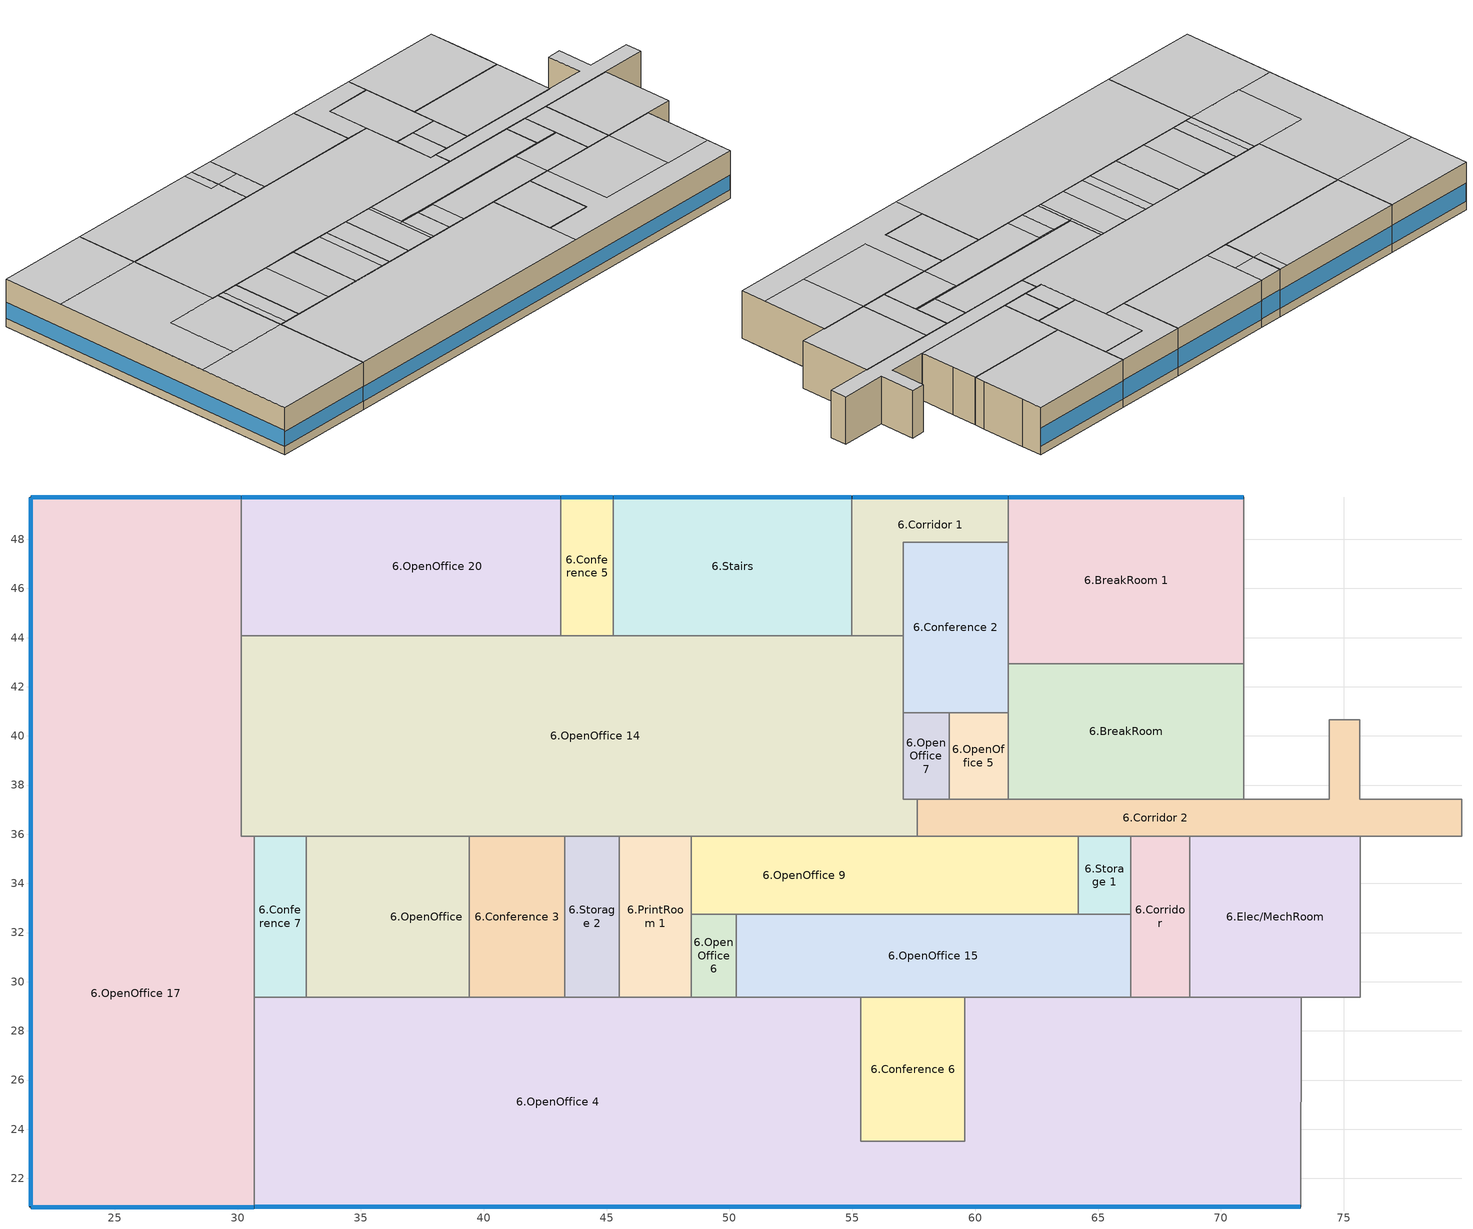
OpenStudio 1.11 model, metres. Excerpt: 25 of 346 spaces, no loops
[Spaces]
6.OpenOffice 17
 floor to 5.OpenOffice 5: 30.13,49.72 30.13,38.22 21.57,38.22 21.57,49.72 z23.62
 floor to 5.OpenOffice 7: 30.67,35.92 30.67,24.4 30.13,24.4 30.13,35.92 z23.62
 floor to 5.Conference 4: 30.67,24.4 30.67,20.83 30.13,20.83 30.13,24.4 z23.62
 floor to 5.OpenOffice 13: 30.13,38.22 30.13,20.83 21.57,20.83 21.57,38.22 z23.62
 wall outside: 30.13,49.72 21.57,49.72 21.57,20.83 30.67,20.83 z23.62:27.89
 wall to 6.OpenOffice 14: 30.67,35.92 30.13,35.92 30.13,44.08 z23.62:27.89
 wall to 6.Conference 7: 30.67,29.38 30.67,35.92 z23.62:27.89
 wall to 6.OpenOffice 4: 30.67,20.83 30.67,29.38 z23.62:27.89
 wall to 6.OpenOffice 20: 30.13,44.08 30.13,49.72 z23.62:27.89
 window: 30.11,49.72 21.6,49.72 z24.38:26.02; 21.57,49.7 21.57,20.86 z24.38:25.83; 21.6,20.83 30.65,20.83 z24.38:25.7
 ceiling to 7.OpenOffice 3: 30.67,29.38 30.67,35.92 25.19,35.92 25.19,29.38 z27.89
 ceiling to 7.OpenOffice 5: 30.13,44.08 30.13,49.72 21.57,49.72 21.57,44.08 z27.89
 ceiling to 7.OpenOffice 6: 30.67,20.83 30.67,29.38 21.57,29.38 21.57,20.83 z27.89
 ceiling to 7.OpenOffice 13: 25.19,29.38 25.19,35.92 30.67,35.92 30.13,35.92 30.13,44.08 21.57,44.08 21.57,29.38 z27.89
6.OpenOffice 4
 floor to 5.OpenOffice 7: 55.34,29.38 55.34,23.5 73.25,23.5 73.24,20.83 34.11,20.83 34.11,24.4 30.67,24.4 30.67,29.38 z23.62; 73.27,29.38 73.25,23.5 59.58,23.5 59.58,29.38 z23.62
 floor to 5.Conference 4: 34.11,24.4 34.11,20.83 30.67,20.83 30.67,24.4 z23.62
 wall outside: 30.67,20.83 73.24,20.83 z23.62:27.89
 wall to 6.Conference 7: 32.77,29.38 30.67,29.38 z23.62:27.89
 wall to 6.OpenOffice: 39.41,29.38 32.77,29.38 z23.62:27.89
 wall to 6.Conference 3: 43.3,29.38 39.41,29.38 z23.62:27.89
 wall to 6.Storage 2: 45.52,29.38 43.3,29.38 z23.62:27.89
 wall to 6.PrintRoom 1: 48.45,29.38 45.52,29.38 z23.62:27.89
 wall to 6.OpenOffice 6: 50.27,29.38 48.45,29.38 z23.62:27.89
 wall to 6.OpenOffice 15: 55.34,29.38 50.27,29.38 / 66.33,29.38 59.58,29.38 z23.62:27.89
 wall to 6.Conference 6: 59.58,29.38 59.58,23.5 55.34,23.5 55.34,29.38 z23.62:27.89
 wall to 6.Corridor: 68.73,29.38 66.33,29.38 z23.62:27.89
 wall to 6.Elec/MechRoom: 73.27,29.38 72.31,29.38 68.73,29.38 z23.62:27.89
 wall to 6.OpenOffice 1: 73.24,20.83 73.27,29.38 z23.62:27.89
 window: 30.7,20.83 73.22,20.83 z24.38:25.69
 ceiling to 7.OpenOffice 6: 55.34,20.83 55.34,29.38 30.67,29.38 30.67,20.83 z27.89
 ceiling to 7.OpenOffice 16: 73.25,23.22 73.27,29.38 68.76,29.38 68.76,23.22 z27.89; 73.24,20.83 73.25,23.22 61.62,23.22 61.62,29.38 59.58,29.38 59.58,23.5 55.34,23.5 55.34,20.83 z27.89
 ceiling to 7.Conference 4: 68.76,23.22 68.76,29.38 61.62,29.38 61.62,23.22 z27.89
6.Conference 6
 floor to 5.OpenOffice 7: 59.58,29.38 59.58,23.5 55.34,23.5 55.34,29.38 z23.62
 wall to 6.OpenOffice 15: 59.58,29.38 55.34,29.38 z23.62:27.89
 ceiling to 7.OpenOffice 16: 59.58,23.5 59.58,29.38 55.34,29.38 55.34,23.5 z27.89
6.Conference 7
 floor to 5.OpenOffice 7: 32.77,35.92 32.77,29.38 30.67,29.38 30.67,35.92 z23.62
 wall to 6.OpenOffice 14: 32.77,35.92 30.67,35.92 z23.62:27.89
 wall to 6.OpenOffice: 32.77,29.38 32.77,35.92 z23.62:27.89
 ceiling to 7.OpenOffice 3: 31.34,29.38 31.34,35.92 30.67,35.92 30.67,29.38 z27.89
 ceiling to 7.Corridor 4: 32.77,29.38 32.77,35.92 31.34,35.92 31.34,29.38 z27.89
6.OpenOffice
 floor to 5.Conference 1: 39.41,35.92 39.41,29.38 35.95,29.38 35.95,35.92 z23.62
 floor to 5.OpenOffice 7: 34.11,35.92 35.95,35.92 35.95,29.38 32.77,29.38 32.77,35.92 z23.62
 wall to 6.Conference 3: 39.41,29.38 39.41,35.92 z23.62:27.89
 wall to 6.OpenOffice 14: 39.41,35.92 35.95,35.92 34.11,35.92 32.77,35.92 z23.62:27.89
 ceiling to 7.OpenOffice 8: 39.41,29.38 39.41,35.92 36.26,35.92 36.26,29.38 z27.89
 ceiling to 7.OpenOffice 13: 35.95,35.92 34.11,35.92 32.77,35.92 z27.89
 ceiling to 7.OpenOffice 12: 36.26,29.38 36.26,35.92 32.77,35.92 32.77,29.38 z27.89
6.Conference 3
 floor to 5.Conference 1: 43.3,35.92 43.3,29.38 39.41,29.38 39.41,35.92 z23.62
 wall to 6.OpenOffice 14: 43.3,35.92 39.41,35.92 z23.62:27.89
 wall to 6.Storage 2: 43.3,29.38 43.3,35.92 z23.62:27.89
 ceiling to 7.OpenOffice 15: 43.3,29.38 43.3,35.92 42.47,35.92 42.47,29.38 z27.89
 ceiling to 7.OpenOffice 10: 42.47,29.38 42.47,35.92 39.41,35.92 39.41,29.38 z27.89
6.Storage 2
 floor to 5.Conference 1: 45.52,35.92 45.52,29.38 43.3,29.38 43.3,35.92 z23.62
 wall to 6.OpenOffice 14: 45.52,35.92 43.3,35.92 z23.62:27.89
 wall to 6.PrintRoom 1: 45.52,29.38 45.52,35.92 z23.62:27.89
 ceiling to 7.OpenOffice 15: 45.52,29.38 45.52,35.92 43.3,35.92 43.3,29.38 z27.89
6.PrintRoom 1
 floor to 5.PrintRoom 1: 48.45,35.92 48.45,29.38 45.52,29.38 45.52,35.92 z23.62
 wall to 6.OpenOffice 9: 48.45,32.74 48.45,35.92 z23.62:27.89
 wall to 6.OpenOffice 6: 48.45,29.38 48.45,32.74 z23.62:27.89
 wall to 6.OpenOffice 14: 48.45,35.92 45.52,35.92 z23.62:27.89
 ceiling to 7.PrintRoom 1: 48.14,29.38 48.14,35.92 45.52,35.92 45.52,29.38 z27.89
 ceiling to 7.OpenOffice 4: 48.45,32.65 48.45,35.92 48.14,35.92 48.14,32.65 z27.89
 ceiling to 7.Conference 3: 48.45,29.38 48.45,32.65 48.14,32.65 48.14,29.38 z27.89
6.OpenOffice 6
 floor to 5.Conference 7: 50.27,32.74 50.27,29.38 48.45,29.38 48.45,32.74 z23.62
 wall to 6.OpenOffice 9: 50.27,32.74 49.6,32.74 48.45,32.74 z23.62:27.89
 wall to 6.OpenOffice 15: 50.27,29.38 50.27,32.74 z23.62:27.89
 ceiling to 7.Conference 3: 50.27,29.38 50.27,32.65 48.45,32.65 48.45,29.38 z27.89
 ceiling to 7.OpenOffice 4: 50.27,32.65 50.27,32.74 48.45,32.74 48.45,32.65 z27.89
6.OpenOffice 15
 floor to 5.Conference 7: 66.33,32.74 66.33,29.38 50.27,29.38 50.27,32.74 z23.62
 wall to 6.OpenOffice 9: 64.19,32.74 50.27,32.74 z23.62:27.89
 wall to 6.Storage 1: 66.33,32.74 64.19,32.74 z23.62:27.89
 wall to 6.Corridor: 66.33,29.38 66.33,32.74 z23.62:27.89
 ceiling to 7.OpenOffice 18: 61.62,29.38 61.62,32.65 51.98,32.65 51.98,29.38 z27.89
 ceiling to 7.OpenOffice 4: 64.19,32.65 64.19,32.74 50.27,32.74 50.27,32.65 z27.89
 ceiling to 7.Conference 6: 66.33,32.65 66.33,32.74 64.19,32.74 64.19,32.65 z27.89
 ceiling to 7.Conference 3: 51.98,29.38 51.98,32.65 50.27,32.65 50.27,29.38 z27.89
 ceiling to 7.Conference 7: 66.33,29.38 66.33,32.65 61.62,32.65 61.62,29.38 z27.89
6.Corridor
 floor to 5.Corridor 4: 68.73,35.92 68.73,29.38 66.33,29.38 66.33,35.92 z23.62
 wall to 6.Storage 1: 66.33,35.92 66.33,32.74 z23.62:27.89
 wall to 6.Corridor 2: 68.73,35.92 66.33,35.92 z23.62:27.89
 wall to 6.Elec/MechRoom: 68.73,29.38 68.73,35.92 z23.62:27.89
 ceiling to 7.Corridor 3: 68.73,29.38 68.73,35.92 66.33,35.92 66.33,29.38 z27.89
6.Elec/MechRoom
 floor to 5.Elec/MechRoom 1: 75.68,35.92 75.68,29.38 68.73,29.38 68.73,35.92 z23.62
 wall to 6.Corridor 2: 75.68,35.92 68.73,35.92 z23.62:27.89
 wall to 6.Restroom: 75.68,29.38 75.68,35.92 z23.62:27.89
 wall to 6.OpenOffice 1: 73.27,29.38 75.68,29.38 z23.62:27.89
 ceiling to 7.Elec/MechRoom: 75.68,29.38 75.68,35.92 68.73,35.92 68.73,29.38 z27.89
6.OpenOffice 9
 floor to 5.OpenOffice 4: 64.19,35.92 64.19,32.74 57.64,32.74 57.64,35.92 z23.62
 floor to 5.OpenOffice 10: 57.64,35.92 57.64,32.74 48.45,32.74 48.45,35.92 z23.62
 wall to 6.Storage 1: 64.19,32.74 64.19,35.92 z23.62:27.89
 wall to 6.OpenOffice 14: 57.64,35.92 48.45,35.92 z23.62:27.89
 wall to 6.Corridor 2: 64.19,35.92 57.64,35.92 z23.62:27.89
 ceiling to 7.OpenOffice 4: 64.19,32.74 64.19,35.92 48.45,35.92 48.45,32.74 z27.89
6.Storage 1
 floor to 5.OpenOffice 4: 66.33,35.92 66.33,32.74 64.19,32.74 64.19,35.92 z23.62
 wall to 6.Corridor 2: 66.33,35.92 64.19,35.92 z23.62:27.89
 ceiling to 7.Conference 6: 66.33,32.74 66.33,35.92 64.19,35.92 64.19,32.74 z27.89
6.OpenOffice 14
 floor to 5.OpenOffice 2: 54.98,44.08 54.98,41.54 51.91,41.54 51.91,44.08 z23.62
 floor to 5.OpenOffice 6: 51.91,44.08 51.91,41.54 54.98,41.54 54.98,35.92 35.95,35.92 34.11,35.92 34.11,44.08 z23.62
 floor to 5.Corridor 3: 57.64,37.43 57.64,35.92 57.07,35.92 57.07,37.43 z23.62
 floor to 5.Conference 2: 34.11,44.08 34.11,35.92 30.13,35.92 30.13,44.08 z23.62
 floor to 5.Corridor 1: 57.07,44.08 57.07,35.92 54.98,35.92 54.98,44.08 z23.62
 wall to 6.OpenOffice 20: 43.14,44.08 30.13,44.08 z23.62:27.89
 wall to 6.Conference 5: 45.27,44.08 43.14,44.08 z23.62:27.89
 wall to 6.Stairs: 54.98,44.08 45.27,44.08 z23.62:27.89
 wall to 6.Corridor 1: 57.07,44.08 54.98,44.08 z23.62:27.89
 wall to 6.Conference 2: 57.07,40.93 57.07,44.08 z23.62:27.89
 wall to 6.OpenOffice 7: 57.64,37.43 57.07,37.43 57.07,40.93 z23.62:27.89
 wall to 6.Corridor 2: 57.64,35.92 57.64,37.43 z23.62:27.89
 ceiling to 7.OpenOffice 13: 57.64,35.92 57.64,37.43 57.07,37.43 57.07,44.08 30.13,44.08 30.13,35.92 34.11,35.92 35.95,35.92 z27.89
6.Corridor 2
 floor to 5.OpenOffice 14: 75.65,40.66 75.65,37.43 74.42,37.43 74.42,40.66 z23.62
 floor to 5.Corridor 2: 79.8,37.43 79.8,35.92 77,35.92 77,37.43 z23.62
 floor to 5.Corridor 3: 77,37.43 77,35.92 57.64,35.92 57.64,37.43 z23.62
 wall to 6.OpenOffice 12: 79.8,37.43 75.65,37.43 75.65,40.66 z23.62:27.89
 wall to 6.OpenOffice 11: 79.8,35.92 79.8,37.43 z23.62:27.89
 wall to 6.Restroom: 75.68,35.92 79.8,35.92 z23.62:27.89
 wall to 6.OpenOffice 7: 58.94,37.43 57.64,37.43 z23.62:27.89
 wall to 6.OpenOffice 5: 61.34,37.43 58.94,37.43 z23.62:27.89
 wall to 6.BreakRoom: 70.93,37.43 61.34,37.43 z23.62:27.89
 wall to 6.Conference 8: 74.42,40.66 74.42,37.43 70.93,37.43 z23.62:27.89
 wall to 6.Storage: 75.65,40.66 74.42,40.66 z23.62:27.89
 ceiling to 7.OpenOffice 11: 79.8,35.92 79.8,37.43 75.65,37.43 75.65,40.66 74.42,40.66 74.42,37.43 57.64,37.43 57.64,35.92 z27.89
6.OpenOffice 7
 floor to 5.OpenOffice: 58.94,40.93 58.94,37.43 57.07,37.43 57.07,40.93 z23.62
 wall to 6.Conference 2: 58.94,40.93 57.07,40.93 z23.62:27.89
 wall to 6.OpenOffice 5: 58.94,37.43 58.94,40.93 z23.62:27.89
 ceiling to 7.OpenOffice 17: 58.94,37.43 58.94,40.93 57.07,40.93 57.07,37.43 z27.89
6.OpenOffice 5
 floor to 5.OpenOffice 8: 61.34,40.93 61.34,37.43 58.94,37.43 58.94,40.93 z23.62
 wall to 6.Conference 2: 61.34,40.93 58.94,40.93 z23.62:27.89
 wall to 6.BreakRoom: 61.34,37.43 61.34,40.93 z23.62:27.89
 ceiling to 7.OpenOffice 14: 61.34,37.43 61.34,40.93 58.94,40.93 58.94,37.43 z27.89
6.BreakRoom
 floor to 5.BreakRoom: 70.93,42.93 70.93,37.43 61.34,37.43 61.34,42.93 z23.62
 wall to 6.Conference 2: 61.34,42.93 61.34,40.93 z23.62:27.89
 wall to 6.BreakRoom 1: 70.93,42.93 61.34,42.93 z23.62:27.89
 wall to 6.Storage: 70.93,40.66 70.93,42.93 z23.62:27.89
 wall to 6.Conference 8: 70.93,37.43 70.93,40.66 z23.62:27.89
 ceiling to 7.BreakRoom 1: 70.93,37.43 70.93,42.93 61.34,42.93 61.34,37.43 z27.89
6.Conference 2
 floor to 5.Conference 3: 61.34,47.88 61.34,40.93 57.07,40.93 57.07,47.88 z23.62
 wall to 6.Corridor 1: 61.34,47.88 57.07,47.88 57.07,44.08 z23.62:27.89
 wall to 6.BreakRoom 1: 61.34,42.93 61.34,47.88 z23.62:27.89
 ceiling to 7.Conference 8: 61.34,40.93 61.34,47.88 57.07,47.88 57.07,40.93 z27.89
6.BreakRoom 1
 floor to 5.BreakRoom 1: 70.93,49.72 70.93,42.93 61.34,42.93 61.34,49.72 z23.62
 wall outside: 70.93,49.72 61.34,49.72 z23.62:27.89
 wall to 6.Corridor 1: 61.34,49.72 61.34,47.88 z23.62:27.89
 wall to 6.OpenOffice 2: 70.93,47.88 70.93,49.72 z23.62:27.89
 wall to 6.Conference 4: 70.93,43.89 70.93,47.88 z23.62:27.89
 wall to 6.Storage: 70.93,42.93 70.93,43.89 z23.62:27.89
 window: 70.91,49.72 61.37,49.72 z24.38:26.02
 ceiling to 7.BreakRoom: 70.93,42.93 70.93,49.72 61.34,49.72 61.34,42.93 z27.89
6.OpenOffice 20
 floor to 5.Conference 2: 33.08,49.72 33.08,45.5 34.11,45.5 34.11,44.08 30.13,44.08 30.13,49.72 z23.62
 floor to 5.OpenOffice 6: 43.14,49.72 43.14,44.08 34.11,44.08 34.11,45.5 33.08,45.5 33.08,49.72 z23.62
 wall outside: 43.14,49.72 30.13,49.72 z23.62:27.89
 wall to 6.Conference 5: 43.14,44.08 43.14,49.72 z23.62:27.89
 window: 43.12,49.72 30.16,49.72 z24.38:26.02
 ceiling to 7.OpenOffice 5: 43.14,44.08 43.14,46.95 42.29,46.95 42.29,49.72 30.13,49.72 30.13,44.08 z27.89
 ceiling to 7.Conference 5: 43.14,46.95 43.14,49.72 42.29,49.72 42.29,46.95 z27.89
6.Conference 5
 floor to 5.OpenOffice 6: 45.27,49.72 45.27,44.08 43.14,44.08 43.14,49.72 z23.62
 wall outside: 45.27,49.72 43.14,49.72 z23.62:27.89
 wall to 6.Stairs: 45.27,44.08 45.27,49.72 z23.62:27.89
 window: 45.25,49.72 43.17,49.72 z24.38:26.05
 ceiling to 7.OpenOffice 5: 45.27,44.08 45.27,46.95 43.14,46.95 43.14,44.08 z27.89
 ceiling to 7.Conference 5: 45.27,46.95 45.27,49.72 43.14,49.72 43.14,46.95 z27.89
6.Stairs
 floor to 5.Stairs: 54.98,49.72 54.98,44.08 45.27,44.08 45.27,49.72 z23.62
 wall outside: 54.98,49.72 45.27,49.72 z23.62:27.89
 wall to 6.Corridor 1: 54.98,44.08 54.98,49.72 z23.62:27.89
 window: 54.96,49.72 45.3,49.72 z24.38:26.02
 ceiling to 7.Stairs 1: 54.98,44.08 54.98,49.72 45.27,49.72 45.27,44.08 z27.89
6.Corridor 1
 floor to 5.Corridor 1: 61.34,49.72 61.34,47.88 57.07,47.88 57.07,44.08 54.98,44.08 54.98,49.72 z23.62
 wall outside: 61.34,49.72 54.98,49.72 z23.62:27.89
 window: 61.32,49.72 55.01,49.72 z24.38:26.03
 ceiling to 7.Corridor 2: 57.07,44.08 57.07,47.88 61.34,47.88 61.34,49.72 54.98,49.72 54.98,44.08 z27.89
[Building]
Building 1: Space Type=OpenOffice; Default Construction Set=Proposed Construction Set; Default Schedule Set=90.1-2007 - Office - OpenOffice Schedule Set
[ClimateZones]
Climate Zone Institution Name 1=ASHRAE; Climate Zone Document Name 1=ANSI/ASHRAE Standard 169; Climate Zone Document Year 1=2006; Climate Zone Institution Name 2=CEC; Climate Zone Document Name 2=California Climate Zone Descriptions; Climate Zone Document Year 2=1995
[Site]
Denver Intl Ap: Latitude {deg}=39.83; Longitude {deg}=-104.65; Time Zone {hr}=-7; Elevation {m}=1650
[SizingPeriod:DesignDay] Barometric Pressure {Pa}=83011; Sky Clearness=0; Rain Indicator=0; Snow Indicator=0; Day of Month=21; Daylight Saving Time Indicator=0; Dry-Bulb Temperature Range Modifier Type=DefaultMultipliers
Name | Maximum Dry-Bulb Temperature {C} | Daily Dry-Bulb Temperature Range {deltaC} | Humidity Indicating Conditions at Maximum Dry-Bulb | Wind Speed {m/s} | Wind Direction {deg} | Month | Day Type | Humidity Indicating Type | Solar Model Indicator | ASHRAE Taub | ASHRAE Taud
Denver Intl Ap Ann Clg .4% Condns DP=>MDB | 19.9 | 15.2 | 16 | 4.2 | 80 | 7 | SummerDesignDay | Dewpoint | ASHRAETau | 0.424 | 2.012
Denver Intl Ap Ann Hum_n 99.6% Condns DP=>MCDB | -11.7 | 0 | -21.5 | 3.3 | 160 | 12 | WinterDesignDay | Dewpoint | ASHRAEClearSky
Denver Intl Ap Ann Htg 99.6% Condns DB | -17.4 | 0 | -17.4 | 3.3 | 160 | 12 | WinterDesignDay | Wetbulb | ASHRAEClearSky
Denver Intl Ap Ann Clg .4% Condns WB=>MDB | 27.3 | 15.2 | 18.3 | 4.2 | 80 | 7 | SummerDesignDay | Wetbulb | ASHRAETau | 0.424 | 2.012
[Construction]
ExtSlabCarpet 4in ClimateZone 1-8: MAT-CC05 4 HW CONCRETE, CP02 CARPET PAD
Exterior Door: F08 Metal surface, I01 25mm insulation board
Interior Ceiling: M11 100mm lightweight concrete, F05 Ceiling air space resistance, F16 Acoustic tile
Interior Door; Interior Partition: G05 25mm wood
Interior Floor: F16 Acoustic tile, F05 Ceiling air space resistance, M11 100mm lightweight concrete
Interior Wall: G01a 19mm gypsum board, F04 Wall air space resistance, G01a 19mm gypsum board
Interior Window: Clear 3mm
90.1-2007 Nonres 5B Skylight without Curb: Theoretical Glass [146]
VE 1-45 C: VE 1-45 WM
Precast Concrete Panel Wall Construction: MAT-SHEATH 1, Wall Insulation Precast concrete panels, 1/2IN Gypsum 1
R-30 Roof Construction: Roof Membrane 1, Roof Insulation [14]_R-value 30.0 (ft^2*h*R/Btu), Metal Decking 1
[Material] Thermal Absorptance=0.9
Name | Roughness | Thickness {m} | Conductivity {W/m-K} | Density {kg/m3} | Specific Heat {J/kg-K} | Solar Absorptance | Visible Absorptance
MAT-CC05 4 HW CONCRETE | Rough | 0.1016 | 1.311 | 2240 | 836.8 | 0.7 | 0.7
F08 Metal surface | Smooth | 0.0008 | 45.28 | 7824 | 500 | 0.7 | 0.7
I01 25mm insulation board | MediumRough | 0.0254 | 0.03 | 43 | 1210 | 0.7 | 0.7
M11 100mm lightweight concrete | MediumRough | 0.1016 | 0.53 | 1280 | 840 | 0.7 | 0.7
F16 Acoustic tile | MediumSmooth | 0.0191 | 0.06 | 368 | 590 | 0.7 | 0.7
G05 25mm wood | MediumSmooth | 0.0254 | 0.15 | 608 | 1630 | 0.7 | 0.7
G01a 19mm gypsum board | MediumSmooth | 0.019 | 0.16 | 800 | 1090 | 0.7 | 0.7
1/2IN Gypsum 1 | Smooth | 0.01271 | 0.16 | 784.9 | 830 | 0.92 | 0.92
Roof Membrane 1 | VeryRough | 0.0095 | 0.16 | 1121.29 | 1460 | 0.7 | 0.7
Metal Decking 1 | MediumSmooth | 0.001524 | 45.006 | 7680 | 418.4 | 0.7 | 0.3
Wall Insulation Precast concrete panels | MediumRough | 0.0949646 | 0.045 | 265 | 836.8 | 0.7 | 0.7
Roof Insulation [14]_R-value 30.0 (ft^2*h*R/Btu) | MediumRough | 0.258882 | 0.049 | 265 | 836.8 | 0.7 | 0.7
[Material:NoMass] Thermal Absorptance=0.9; Solar Absorptance=0.7
Name | Roughness | Thermal Resistance {m2-K/W} | Visible Absorptance
CP02 CARPET PAD | Smooth | 0.1 | 0.8
MAT-SHEATH 1 | Rough | 0.36256 | 0.7
[WindowMaterial:Glazing] Optical Data Type=SpectralAverage; Thickness {m}=0.003; Infrared Transmittance at Normal Incidence=0
Name | Solar Transmittance at Normal Incidence | Front Side Solar Reflectance at Normal Incidence | Back Side Solar Reflectance at Normal Incidence | Visible Transmittance at Normal Incidence | Front Side Visible Reflectance at Normal Incidence | Back Side Visible Reflectance at Normal Incidence | Front Side Infrared Hemispherical Emissivity | Back Side Infrared Hemispherical Emissivity | Conductivity {W/m-K} | Dirt Correction Factor for Solar and Visible Transmittance | Solar Diffusing
Clear 3mm | 0.837 | 0.075 | 0 | 0.898 | 0.081 | 0 | 0.84 | 0.84 | 0.9 | 1 | Yes
Theoretical Glass [146] | 0.481761 | 0.468239 | 0.468239 | 0.621562 | 0.328438 | 0.328438 | 0.9 | 0.9 | 0.03026
[WindowMaterial:SimpleGlazingSystem]
VE 1-45 WM: U-Factor {W/m2-K}=2.39623; Solar Heat Gain Coefficient=0.285; Visible Transmittance=0.336
[Material:AirGap]
Name | Thermal Resistance {m2-K/W}
F05 Ceiling air space resistance | 0.18
F04 Wall air space resistance | 0.15
[DefaultSurfaceConstructions]
Name | Floor Construction | Wall Construction | Roof Ceiling Construction
Default Surface Constructions 188 | Interior Floor | Interior Wall | Interior Ceiling
Default Surface Constructions 189 | ExtSlabCarpet 4in ClimateZone 1-8 | ExtSlabCarpet 4in ClimateZone 1-8 | ExtSlabCarpet 4in ClimateZone 1-8
Default Surface Constructions 187 adj ext wall insulation adj ext wall insulation adj roof insulation | ExtSlabCarpet 4in ClimateZone 1-8 | Precast Concrete Panel Wall Construction | R-30 Roof Construction
[DefaultSubSurfaceConstructions]
Name | Fixed Window Construction | Operable Window Construction | Door Construction | Skylight Construction | Tubular Daylight Dome Construction | Tubular Daylight Diffuser Construction
Default Sub Surface Constructions 125 | VE 1-45 C | VE 1-45 C | Exterior Door | 90.1-2007 Nonres 5B Skylight without Curb | Interior Window | Interior Window
Default Sub Surface Constructions 126 | Interior Window | Interior Window | Interior Door
[DefaultConstructionSet]
Proposed Construction Set: Default Exterior Surface Constructions=Default Surface Constructions 187 adj ext wall insulation adj ext wall insulation adj roof insulation; Default Interior Surface Constructions=Default Surface Constructions 188; Default Ground Contact Surface Constructions=Default Surface Constructions 189; Default Exterior SubSurface Constructions=Default Sub Surface Constructions 125; Default Interior SubSurface Constructions=Default Sub Surface Constructions 126; Interior Partition Construction=Interior Partition
[SpaceType] Standards Building Type=Office
Name | Default Schedule Set | Design Specification Outdoor Air Object | Standards Space Type
BreakRoom | 90.1-2007 - Office - BreakRoom Schedule Set | 90.1-2007 - Office - BreakRoom Ventilation | BreakRoom
Conference | 90.1-2007 - Office - Conference Schedule Set | 90.1-2007 - Office - Conference Ventilation | Conference
Corridor | 90.1-2007 - Office - Corridor Schedule Set | 90.1-2007 - Office - Corridor Ventilation | Corridor
Elec/MechRoom | 90.1-2007 - Office - Elec/MechRoom Schedule Set | 90.1-2007 - Office - Elec/MechRoom Ventilation | Elec/MechRoom
OpenOffice | 90.1-2007 - Office - OpenOffice Schedule Set | 90.1-2007 - Office - OpenOffice Ventilation | OpenOffice
PrintRoom | 90.1-2007 - Office - PrintRoom Schedule Set | 90.1-2007 - Office - PrintRoom Ventilation | PrintRoom
Stair | 90.1-2007 - Office - Stair Schedule Set | 90.1-2007 - Office - Stair Ventilation | Stair
Storage | 90.1-2007 - Office - Storage Schedule Set | 90.1-2007 - Office - Storage Ventilation | Storage
Stairs | 90.1-2007 - Retail - Back_Space Schedule Set | 90.1-2007 - Retail - Back_Space Ventilation | Stair
[DefaultScheduleSet]
Name | Number of People Schedule | People Activity Level Schedule | Lighting Schedule | Electric Equipment Schedule | Infiltration Schedule
90.1-2007 - Office - BreakRoom Schedule Set; 90.1-2007 - Office - Conference Schedule Set; 90.1-2007 - Office - Corridor Schedule Set; 90.1-2007 - Office - OpenOffice Schedule Set; 90.1-2007 - Office - PrintRoom Schedule Set | Medium Office Bldg Occ | Medium Office Activity | Office Bldg Light | Medium Office Bldg Equip | Medium Office Infil Quarter On
90.1-2007 - Office - Elec/MechRoom Schedule Set |  |  | Office Bldg Light | Medium Office Bldg Equip | Medium Office Infil Quarter On
90.1-2007 - Office - Stair Schedule Set; 90.1-2007 - Office - Storage Schedule Set |  |  | Office Bldg Light |  | Medium Office Infil Quarter On
90.1-2007 - Retail - Back_Space Schedule Set | Retail Bldg Occ | Retail Activity | Retail Bldg Light | Retail Bldg Equip | Retail Infil Half On
[Lights:Definition] Design Level Calculation Method=Watts/Area
Name | Watts per Space Floor Area {W/m2}
90.1-2007 - Office - BreakRoom Lights Definition | 5.05904
90.1-2007 - Office - Conference Lights Definition | 6.78126
90.1-2007 - Office - Corridor Lights Definition | 5.27432
90.1-2007 - Office - Elec/MechRoom Lights Definition | 6.45835
90.1-2007 - Office - OpenOffice Lights Definition | 3.33681
90.1-2007 - Office - PrintRoom Lights Definition | 11.8403
90.1-2007 - Office - Stair Lights Definition | 3.65973
90.1-2007 - Office - Storage Lights Definition | 3.01389
90.1-2007 - Retail - Back_Space Lights Definition | 8.61113
[Lights]
Name | Lights Definition | Space or SpaceType
90.1-2007 - Office - BreakRoom Lights | 90.1-2007 - Office - BreakRoom Lights Definition | BreakRoom
90.1-2007 - Office - Conference Lights | 90.1-2007 - Office - Conference Lights Definition | Conference
90.1-2007 - Office - Corridor Lights | 90.1-2007 - Office - Corridor Lights Definition | Corridor
90.1-2007 - Office - Elec/MechRoom Lights | 90.1-2007 - Office - Elec/MechRoom Lights Definition | Elec/MechRoom
90.1-2007 - Office - OpenOffice Lights | 90.1-2007 - Office - OpenOffice Lights Definition | OpenOffice
90.1-2007 - Office - PrintRoom Lights | 90.1-2007 - Office - PrintRoom Lights Definition | PrintRoom
90.1-2007 - Office - Stair Lights | 90.1-2007 - Office - Stair Lights Definition | Stair
90.1-2007 - Office - Storage Lights | 90.1-2007 - Office - Storage Lights Definition | Storage
90.1-2007 - Retail - Back_Space Lights 1 | 90.1-2007 - Retail - Back_Space Lights Definition | Stairs
[DesignSpecification:OutdoorAir] Outdoor Air Method=Sum
Name | Outdoor Air Flow per Person {m3/s-person} | Outdoor Air Flow per Floor Area {m3/s-m2}
90.1-2007 - Office - BreakRoom Ventilation; 90.1-2007 - Office - Conference Ventilation; 90.1-2007 - Office - OpenOffice Ventilation | 0.00235974 | 0.0003048
90.1-2007 - Office - Corridor Ventilation; 90.1-2007 - Office - PrintRoom Ventilation; 90.1-2007 - Office - Stair Ventilation |  | 0.0003048
90.1-2007 - Office - Elec/MechRoom Ventilation; 90.1-2007 - Office - Storage Ventilation; 90.1-2007 - Retail - Back_Space Ventilation |  | 0.0006096
[People:Definition] Number of People Calculation Method=People/Area; Fraction Radiant=0.3
Name | People per Space Floor Area {person/m2}
90.1-2007 - Office - BreakRoom People Definition; 90.1-2007 - Office - Conference People Definition | 0.538196
90.1-2007 - Office - Corridor People Definition | 0.0107639
90.1-2007 - Office - OpenOffice People Definition | 0.0565105
90.1-2007 - Office - PrintRoom People Definition | 0.107639
90.1-2007 - Retail - Back_Space People Definition | 0.0358438
[People]
Name | People Definition | Space or SpaceType
90.1-2007 - Office - BreakRoom People | 90.1-2007 - Office - BreakRoom People Definition | BreakRoom
90.1-2007 - Office - Conference People | 90.1-2007 - Office - Conference People Definition | Conference
90.1-2007 - Office - Corridor People | 90.1-2007 - Office - Corridor People Definition | Corridor
90.1-2007 - Office - OpenOffice People | 90.1-2007 - Office - OpenOffice People Definition | OpenOffice
90.1-2007 - Office - PrintRoom People | 90.1-2007 - Office - PrintRoom People Definition | PrintRoom
90.1-2007 - Retail - Back_Space People 1 | 90.1-2007 - Retail - Back_Space People Definition | Stairs
[SpaceInfiltration:DesignFlowRate] Design Flow Rate Calculation Method=Flow/ExteriorArea; Flow per Exterior Surface Area {m3/s-m2}=0.000226568
Name | Space or SpaceType
90.1-2007 - Office - BreakRoom Infiltration | BreakRoom
90.1-2007 - Office - Conference Infiltration | Conference
90.1-2007 - Office - Corridor Infiltration | Corridor
90.1-2007 - Office - Elec/MechRoom Infiltration | Elec/MechRoom
90.1-2007 - Office - OpenOffice Infiltration | OpenOffice
90.1-2007 - Office - PrintRoom Infiltration | PrintRoom
90.1-2007 - Office - Stair Infiltration | Stair
90.1-2007 - Office - Storage Infiltration | Storage
90.1-2007 - Retail - Back_Space Infiltration 1 | Stairs
[ElectricEquipment:Definition] Design Level Calculation Method=Watts/Area
Name | Watts per Space Floor Area {W/m2}
90.1-2007 - Office - BreakRoom Electric Equipment Definition | 16.1459
90.1-2007 - Office - Conference Electric Equipment Definition | 3.98265
90.1-2007 - Office - Corridor Electric Equipment Definition | 1.72223
90.1-2007 - Office - Elec/MechRoom Electric Equipment Definition | 2.90626
90.1-2007 - Office - OpenOffice Electric Equipment Definition | 7.64238
90.1-2007 - Office - PrintRoom Electric Equipment Definition | 30.0313
90.1-2007 - Retail - Back_Space Electric Equipment Definition | 5.8771
[ElectricEquipment]
Name | Electric Equipment Definition | Space or SpaceType
90.1-2007 - Office - BreakRoom Electric Equipment | 90.1-2007 - Office - BreakRoom Electric Equipment Definition | BreakRoom
90.1-2007 - Office - Conference Electric Equipment | 90.1-2007 - Office - Conference Electric Equipment Definition | Conference
90.1-2007 - Office - Corridor Electric Equipment | 90.1-2007 - Office - Corridor Electric Equipment Definition | Corridor
90.1-2007 - Office - Elec/MechRoom Electric Equipment | 90.1-2007 - Office - Elec/MechRoom Electric Equipment Definition | Elec/MechRoom
90.1-2007 - Office - OpenOffice Electric Equipment | 90.1-2007 - Office - OpenOffice Electric Equipment Definition | OpenOffice
90.1-2007 - Office - PrintRoom Electric Equipment | 90.1-2007 - Office - PrintRoom Electric Equipment Definition | PrintRoom
90.1-2007 - Retail - Back_Space Electric Equipment 1 | 90.1-2007 - Retail - Back_Space Electric Equipment Definition | Stairs
[ThermostatSetpoint:DualSetpoint]
Name | Heating Setpoint Temperature Schedule | Cooling Setpoint Temperature Schedule
6.Corridor Zone Thermostat; 6.OpenOffice Zone Thermostat; 6.Corridor 1 Zone Thermostat; 6.OpenOffice 4 Zone Thermostat; 6.OpenOffice 5 Zone Thermostat; 6.OpenOffice 6 Zone Thermostat; 6.BreakRoom Zone Thermostat; 6.Conference 2 Zone Thermostat; 6.Conference 3 Zone Thermostat; 6.OpenOffice 7 Zone Thermostat; 6.OpenOffice 9 Zone Thermostat; 6.OpenOffice 14 Zone Thermostat; 6.OpenOffice 15 Zone Thermostat; 6.BreakRoom 1 Zone Thermostat; 6.Corridor 2 Zone Thermostat; 6.OpenOffice 17 Zone Thermostat; 6.Conference 5 Zone Thermostat; 6.Conference 6 Zone Thermostat; 6.Storage 1 Zone Thermostat; 6.Conference 7 Zone Thermostat; 6.PrintRoom 1 Zone Thermostat; 6.Storage 2 Zone Thermostat; 6.OpenOffice 20 Zone Thermostat | Medium Office HtgSetp | Medium Office ClgSetp
6.Elec/MechRoom Zone Thermostat; 6.Stairs Zone Thermostat | Unit Heater Htg Sch | Unit Heater Clg Sch
[Space] Building Story=6
Name | Thermal Zone | Space Type
6.OpenOffice 17 | 6.OpenOffice 17 Zone
6.OpenOffice 4 | 6.OpenOffice 4 Zone
6.Conference 6 | 6.Conference 6 Zone | Conference
6.Conference 7 | 6.Conference 7 Zone | Conference
6.OpenOffice | 6.OpenOffice Zone
6.Conference 3 | 6.Conference 3 Zone | Conference
6.Storage 2 | 6.Storage 2 Zone | Storage
6.PrintRoom 1 | 6.PrintRoom 1 Zone | PrintRoom
6.OpenOffice 6 | 6.OpenOffice 6 Zone
6.OpenOffice 15 | 6.OpenOffice 15 Zone
6.Corridor | 6.Corridor Zone | Corridor
6.Elec/MechRoom | 6.Elec/MechRoom Zone | Elec/MechRoom
6.OpenOffice 9 | 6.OpenOffice 9 Zone
6.Storage 1 | 6.Storage 1 Zone | Storage
6.OpenOffice 14 | 6.OpenOffice 14 Zone
6.Corridor 2 | 6.Corridor 2 Zone | Corridor
6.OpenOffice 7 | 6.OpenOffice 7 Zone
6.OpenOffice 5 | 6.OpenOffice 5 Zone
6.BreakRoom | 6.BreakRoom Zone | BreakRoom
6.Conference 2 | 6.Conference 2 Zone | Conference
6.BreakRoom 1 | 6.BreakRoom 1 Zone | BreakRoom
6.OpenOffice 20 | 6.OpenOffice 20 Zone
6.Conference 5 | 6.Conference 5 Zone | Conference
6.Stairs | 6.Stairs Zone | Stairs
6.Corridor 1 | 6.Corridor 1 Zone | Corridor
[BuildingStory]
6
[ThermalZone] Use Ideal Air Loads=No
Name | Thermostat
6.Corridor Zone | 6.Corridor Zone Thermostat
6.OpenOffice Zone | 6.OpenOffice Zone Thermostat
6.Corridor 1 Zone | 6.Corridor 1 Zone Thermostat
6.OpenOffice 4 Zone | 6.OpenOffice 4 Zone Thermostat
6.OpenOffice 5 Zone | 6.OpenOffice 5 Zone Thermostat
6.OpenOffice 6 Zone | 6.OpenOffice 6 Zone Thermostat
6.BreakRoom Zone | 6.BreakRoom Zone Thermostat
6.Conference 2 Zone | 6.Conference 2 Zone Thermostat
6.Elec/MechRoom Zone | 6.Elec/MechRoom Zone Thermostat
6.Conference 3 Zone | 6.Conference 3 Zone Thermostat
6.OpenOffice 7 Zone | 6.OpenOffice 7 Zone Thermostat
6.Stairs Zone | 6.Stairs Zone Thermostat
6.OpenOffice 9 Zone | 6.OpenOffice 9 Zone Thermostat
6.OpenOffice 14 Zone | 6.OpenOffice 14 Zone Thermostat
6.OpenOffice 15 Zone | 6.OpenOffice 15 Zone Thermostat
6.BreakRoom 1 Zone | 6.BreakRoom 1 Zone Thermostat
6.Corridor 2 Zone | 6.Corridor 2 Zone Thermostat
6.OpenOffice 17 Zone | 6.OpenOffice 17 Zone Thermostat
6.Conference 5 Zone | 6.Conference 5 Zone Thermostat
6.Conference 6 Zone | 6.Conference 6 Zone Thermostat
6.Storage 1 Zone | 6.Storage 1 Zone Thermostat
6.Conference 7 Zone | 6.Conference 7 Zone Thermostat
6.PrintRoom 1 Zone | 6.PrintRoom 1 Zone Thermostat
6.Storage 2 Zone | 6.Storage 2 Zone Thermostat
6.OpenOffice 20 Zone | 6.OpenOffice 20 Zone Thermostat
[Schedule:Ruleset]
Name | Default Day Schedule | Summer Design Day Schedule | Winter Design Day Schedule
Office Bldg Light | Office Bldg Light Default Schedule | Office Bldg Light Summer Design Day | Office Bldg Light Winter Design Day
Medium Office HtgSetp | Medium Office HtgSetp Default Schedule | Medium Office HtgSetp Summer Design Day | Medium Office HtgSetp Winter Design Day
Medium Office ClgSetp | Medium Office ClgSetp Default Schedule | Medium Office ClgSetp Summer Design Day | Medium Office ClgSetp Winter Design Day
Medium Office Bldg Occ | Medium Office Bldg Occ Default Schedule | Medium Office Bldg Occ Summer Design Day | Medium Office Bldg Occ Winter Design Day
Medium Office Activity | Medium Office Activity Default Schedule | Medium Office Activity Summer Design Day | Medium Office Activity Winter Design Day
Medium Office Infil Quarter On | Medium Office Infil Quarter On Default Schedule | Medium Office Infil Quarter On Summer Design Day | Medium Office Infil Quarter On Winter Design Day
Medium Office Bldg Equip | Medium Office Bldg Equip Default Schedule | Medium Office Bldg Equip Summer Design Day | Medium Office Bldg Equip Winter Design Day
Unit Heater Htg Sch | Schedule Day 15
Unit Heater Clg Sch | Schedule Day 16
Retail Bldg Occ | Retail Bldg Occ Default Schedule | Retail Bldg Occ Summer Design Day | Retail Bldg Occ Winter Design Day
Retail Activity | Retail Activity Default Schedule | Retail Activity Summer Design Day | Retail Activity Winter Design Day
Retail Bldg Light | Retail Bldg Light Default Schedule | Retail Bldg Light Summer Design Day | Retail Bldg Light Winter Design Day
Retail Bldg Equip | Retail Bldg Equip Default Schedule | Retail Bldg Equip Summer Design Day | Retail Bldg Equip Winter Design Day
Retail Infil Half On | Retail Infil Half On Default Schedule | Retail Infil Half On Summer Design Day | Retail Infil Half On Winter Design Day
[Schedule:Day]
Office Bldg Light Default Schedule: 5, 0, 0.05, 7, 0, 0.1, 8, 0, 0.3, 17, 0, 0.9, 18, 0, 0.7, 20, 0, 0.5, 22, 0, 0.3, 23, 0, 0.1, 24, 0, 0.05
Office Bldg Light Summer Design Day; Medium Office Infil Quarter On Rule 1 Day Schedule; Medium Office Bldg Equip Summer Design Day; Retail Bldg Occ Summer Design Day; Retail Bldg Occ Winter Design Day; Retail Bldg Light Summer Design Day; Retail Bldg Equip Summer Design Day; Retail Infil Half On Winter Design Day: 24, 0, 1
Office Bldg Light Winter Design Day; Medium Office Bldg Occ Winter Design Day; Medium Office Bldg Occ Rule 1 Day Schedule; Medium Office Bldg Equip Winter Design Day; Retail Bldg Light Winter Design Day; Retail Bldg Equip Winter Design Day: 24, 0, 0
Office Bldg Light Rule 1 Day Schedule: 24, 0, 0.05
Office Bldg Light Rule 2 Day Schedule: 6, 0, 0.05, 8, 0, 0.1, 14, 0, 0.5, 17, 0, 0.15, 24, 0, 0.05
Medium Office HtgSetp Default Schedule: 6, 0, 21, 22, 0, 21, 24, 0, 21
Medium Office HtgSetp Summer Design Day: 24, 0, 15.6
Medium Office HtgSetp Winter Design Day; Medium Office HtgSetp Rule 1 Day Schedule: 24, 0, 21
Medium Office HtgSetp Rule 2 Day Schedule: 6, 0, 21, 18, 0, 21, 24, 0, 21
Medium Office ClgSetp Default Schedule; Medium Office ClgSetp Summer Design Day: 6, 0, 26.7, 22, 0, 24, 24, 0, 26.7
Medium Office ClgSetp Winter Design Day; Medium Office ClgSetp Rule 1 Day Schedule: 24, 0, 26.7
Medium Office ClgSetp Rule 2 Day Schedule: 6, 0, 26.7, 18, 0, 24, 24, 0, 26.7
Medium Office Bldg Occ Default Schedule: 6, 0, 0, 7, 0, 0.1, 8, 0, 0.2, 12, 0, 0.95, 13, 0, 0.5, 17, 0, 0.95, 18, 0, 0.7, 20, 0, 0.4, 22, 0, 0.1, 24, 0, 0.05
Medium Office Bldg Occ Summer Design Day: 6, 0, 0, 22, 0, 1, 24, 0, 0.05
Medium Office Bldg Occ Rule 2 Day Schedule: 6, 0, 0, 8, 0, 0.1, 14, 0, 0.5, 17, 0, 0.1, 24, 0, 0
Medium Office Activity Default Schedule; Medium Office Activity Summer Design Day; Medium Office Activity Winter Design Day; Retail Activity Default Schedule; Retail Activity Summer Design Day; Retail Activity Winter Design Day: 24, 0, 120
Medium Office Infil Quarter On Default Schedule; Medium Office Infil Quarter On Summer Design Day: 6, 0, 1, 22, 0, 0.25, 24, 0, 1
Medium Office Infil Quarter On Winter Design Day; Medium Office Infil Quarter On Rule 2 Day Schedule: 6, 0, 1, 18, 0, 0.25, 24, 0, 1
Medium Office Bldg Equip Default Schedule: 8, 0, 0.4, 12, 0, 0.9, 13, 0, 0.8, 17, 0, 0.9, 18, 0, 0.8, 20, 0, 0.6, 22, 0, 0.5, 24, 0, 0.4
Medium Office Bldg Equip Rule 1 Day Schedule: 24, 0, 0.3
Medium Office Bldg Equip Rule 2 Day Schedule: 6, 0, 0.3, 8, 0, 0.4, 14, 0, 0.5, 17, 0, 0.35, 24, 0, 0.3
Schedule Day 15: 24, 0, 10
Schedule Day 16: 24, 0, 93.3333
Retail Bldg Occ Default Schedule: 7, 0, 0, 8, 0, 0.1, 9, 0, 0.2, 11, 0, 0.5, 15, 0, 0.7, 16, 0, 0.8, 17, 0, 0.7, 19, 0, 0.5, 21, 0, 0.3, 24, 0, 0
Retail Bldg Light Default Schedule: 7, 0, 0.05, 8, 0, 0.2, 9, 0, 0.5, 18, 0, 0.9, 20, 0, 0.6, 21, 0, 0.5, 22, 0, 0.2, 24, 0, 0.05
Retail Bldg Equip Default Schedule: 7, 0, 0.2, 8, 0, 0.4, 9, 0, 0.7, 18, 0, 0.9, 20, 0, 0.8, 21, 0, 0.7, 22, 0, 0.4, 24, 0, 0.2
Retail Infil Half On Default Schedule; Retail Infil Half On Summer Design Day: 6, 0, 1, 21, 0, 0.5, 24, 0, 1
Retail Bldg Light Rule 2 Day Schedule: 7, 0, 0.05, 8, 0, 0.1, 9, 0, 0.3, 10, 0, 0.6, 18, 0, 0.9, 19, 0, 0.5, 21, 0, 0.3, 22, 0, 0.1, 24, 0, 0.05
Retail Bldg Light Rule 1 Day Schedule: 8, 0, 0.05, 10, 0, 0.1, 12, 0, 0.4, 17, 0, 0.6, 18, 0, 0.4, 19, 0, 0.2, 24, 0, 0.05
Retail Infil Half On Rule 2 Day Schedule: 6, 0, 1, 22, 0, 0.5, 24, 0, 1
Retail Bldg Equip Rule 2 Day Schedule: 7, 0, 0.15, 8, 0, 0.3, 9, 0, 0.5, 10, 0, 0.8, 18, 0, 0.9, 19, 0, 0.7, 21, 0, 0.5, 22, 0, 0.3, 24, 0, 0.15
Retail Bldg Occ Rule 2 Day Schedule: 7, 0, 0, 8, 0, 0.1, 9, 0, 0.2, 10, 0, 0.5, 11, 0, 0.6, 17, 0, 0.8, 18, 0, 0.6, 21, 0, 0.2, 22, 0, 0.1, 24, 0, 0
Retail Bldg Equip Rule 1 Day Schedule: 8, 0, 0.15, 10, 0, 0.3, 12, 0, 0.6, 17, 0, 0.8, 18, 0, 0.6, 19, 0, 0.4, 24, 0, 0.15
Retail Bldg Occ Rule 1 Day Schedule: 9, 0, 0, 10, 0, 0.1, 12, 0, 0.2, 17, 0, 0.4, 18, 0, 0.2, 19, 0, 0.1, 24, 0, 0
Retail Infil Half On Rule 1 Day Schedule: 8, 0, 1, 17, 0, 0.5, 24, 0, 1
[Schedule:Rule] Apply Monday=No; Apply Tuesday=No; Apply Wednesday=No; Apply Thursday=No; Apply Friday=No; Date Specification Type=DateRange; Start Month=1; Start Day=1; End Month=12; End Day=31
Name | Schedule Ruleset | Rule Order | Day Schedule | Apply Sunday | Apply Saturday
Office Bldg Light Rule 1 | Office Bldg Light | 0 | Office Bldg Light Rule 1 Day Schedule | Yes | No
Office Bldg Light Rule 2 | Office Bldg Light | 1 | Office Bldg Light Rule 2 Day Schedule | No | Yes
Medium Office HtgSetp Rule 1 | Medium Office HtgSetp | 0 | Medium Office HtgSetp Rule 1 Day Schedule | Yes | No
Medium Office HtgSetp Rule 2 | Medium Office HtgSetp | 1 | Medium Office HtgSetp Rule 2 Day Schedule | No | Yes
Medium Office ClgSetp Rule 1 | Medium Office ClgSetp | 0 | Medium Office ClgSetp Rule 1 Day Schedule | Yes | No
Medium Office ClgSetp Rule 2 | Medium Office ClgSetp | 1 | Medium Office ClgSetp Rule 2 Day Schedule | No | Yes
Medium Office Bldg Occ Rule 1 | Medium Office Bldg Occ | 0 | Medium Office Bldg Occ Rule 1 Day Schedule | Yes | No
Medium Office Bldg Occ Rule 2 | Medium Office Bldg Occ | 1 | Medium Office Bldg Occ Rule 2 Day Schedule | No | Yes
Medium Office Infil Quarter On Rule 1 | Medium Office Infil Quarter On | 0 | Medium Office Infil Quarter On Rule 1 Day Schedule | Yes | No
Medium Office Infil Quarter On Rule 2 | Medium Office Infil Quarter On | 1 | Medium Office Infil Quarter On Rule 2 Day Schedule | No | Yes
Medium Office Bldg Equip Rule 1 | Medium Office Bldg Equip | 0 | Medium Office Bldg Equip Rule 1 Day Schedule | Yes | No
Medium Office Bldg Equip Rule 2 | Medium Office Bldg Equip | 1 | Medium Office Bldg Equip Rule 2 Day Schedule | No | Yes
Retail Bldg Light Rule 2 | Retail Bldg Light | 1 | Retail Bldg Light Rule 2 Day Schedule | No | Yes
Retail Bldg Light Rule 1 | Retail Bldg Light | 0 | Retail Bldg Light Rule 1 Day Schedule | Yes | No
Retail Infil Half On Rule 2 | Retail Infil Half On | 1 | Retail Infil Half On Rule 2 Day Schedule | No | Yes
Retail Bldg Equip Rule 2 | Retail Bldg Equip | 1 | Retail Bldg Equip Rule 2 Day Schedule | No | Yes
Retail Bldg Occ Rule 2 | Retail Bldg Occ | 1 | Retail Bldg Occ Rule 2 Day Schedule | No | Yes
Retail Bldg Equip Rule 1 | Retail Bldg Equip | 0 | Retail Bldg Equip Rule 1 Day Schedule | Yes | No
Retail Bldg Occ Rule 1 | Retail Bldg Occ | 0 | Retail Bldg Occ Rule 1 Day Schedule | Yes | No
Retail Infil Half On Rule 1 | Retail Infil Half On | 0 | Retail Infil Half On Rule 1 Day Schedule | Yes | No
